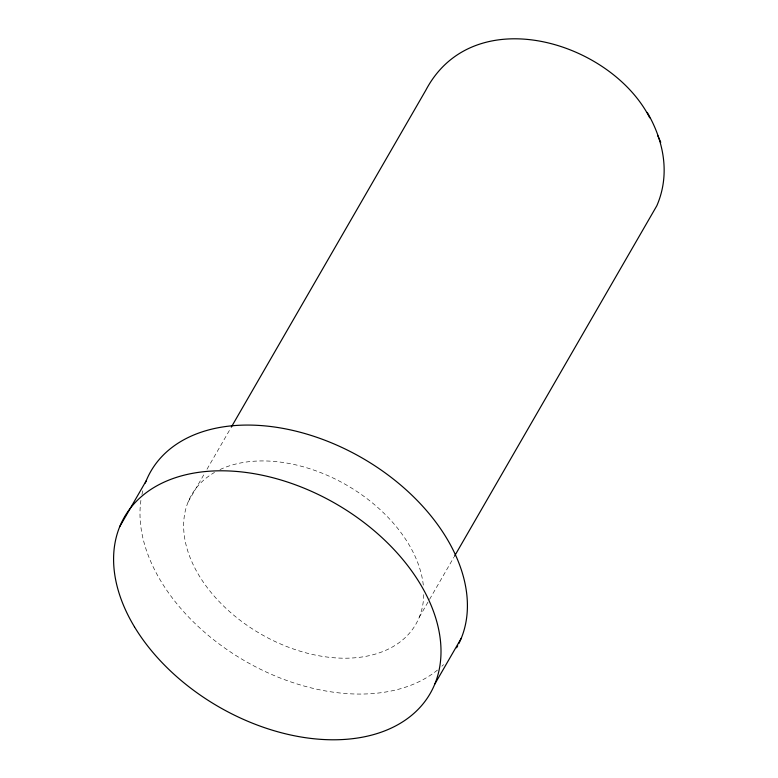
<?xml version="1.0" encoding="UTF-8"?>
<svg xmlns="http://www.w3.org/2000/svg" width="778" height="778" viewBox="0 0 778 778"><rect width="100%" height="100%" fill="white"/><g stroke="black" fill="none" stroke-linecap="round" stroke-linejoin="round"><path stroke-width="0.58" stroke-dasharray="3.89 2.92" d="M188.169 501.859L204.575 473.442M207.006 469.231L230.706 428.182M419.235 617.275L428.96 600.441M429.563 599.381L453.875 557.281M443.557 664.626A176.518 117.196 30 0 1 441.885 666.221M437.469 670.062A176.518 117.196 30 0 1 245.381 661.222A176.518 117.196 30 0 1 141.051 499.408M141.936 494.584A176.518 117.196 30 0 1 143.415 488.72M423.747 594.606A129.44 85.94 30 0 1 259.881 633.506A129.44 85.94 30 0 1 214.534 472.421M219.96 469.591A129.44 85.94 30 0 1 346.288 484.918A129.44 85.94 30 0 1 423.436 586.456"/><path stroke-width="1.17" d="M119.754 526.599L146.157 480.872M231.309 427.132L425.761 90.326C473.325 -0.117 610.623 40.981 649.718 117.818M454.478 556.231L656.827 205.752C670.364 174.467 663.955 141.226 647.257 112.421M434.853 683.988L461.247 638.261M657.614 135.401L660.755 142.296M145.301 483.06A176.518 117.196 30 0 1 350.567 451.687A176.518 117.196 30 0 1 458.826 643.62M457.736 645.721A176.518 117.196 30 0 1 456.589 647.792M134.429 626.776A176.518 117.196 30 0 0 417.961 709.536A176.518 117.196 30 0 0 279.506 479.569A176.518 117.196 30 0 0 134.429 626.776"/></g></svg>
